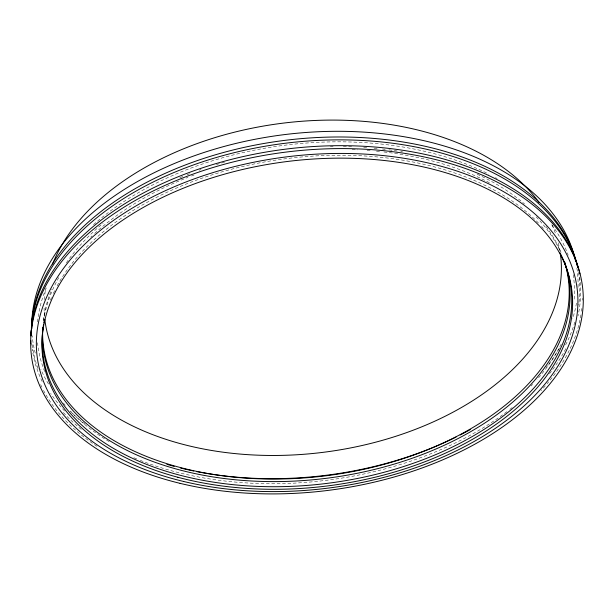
<?xml version="1.0" encoding="UTF-8"?>
<svg xmlns="http://www.w3.org/2000/svg" width="614" height="614" viewBox="0 0 614 614"><rect width="100%" height="100%" fill="white"/><g stroke="black" fill="none" stroke-linecap="round" stroke-linejoin="round"><path stroke-width="0.46" stroke-dasharray="3.07 2.3" d="M573.207 274.688A270.014 167.683 -7.2 0 1 574.082 299.832M561.219 344.139A270.014 167.683 -7.2 0 1 537.027 379.552M532.561 384.456A270.014 167.683 -7.2 0 1 531.095 386.006M109.123 441.604A270.014 167.683 -7.2 0 1 70.364 411.019M65.237 405.278A270.014 167.683 -7.2 0 1 63.403 403.068M44.661 371.562A270.014 167.683 -7.2 0 1 37.569 342.758M37.554 321.951A270.014 167.683 -7.2 0 1 47.017 286.078M93.505 224.64A270.014 167.683 -7.2 0 1 488.813 174.13M495.452 177.63A270.014 167.683 -7.2 0 1 497.071 178.528M551.717 224.778A270.014 167.683 -7.2 0 1 568.188 255.171M43.364 320.554A264.588 164.207 -7.2 0 1 51.898 288.964M66.373 262.784A264.588 164.207 -7.2 0 1 103.137 223.204M179.894 177.661A264.588 164.207 -7.2 0 1 183.456 176.187M186.978 174.783A264.588 164.207 -7.2 0 1 189.572 173.762M199.243 170.185A264.588 164.207 -7.2 0 1 201.024 169.556M216.397 164.544A264.588 164.207 -7.2 0 1 225.622 161.858M330.309 146.631A264.588 164.207 -7.2 0 1 333.103 146.593M343.318 146.593A264.588 164.207 -7.2 0 1 351.63 146.784M363.68 147.368A264.588 164.207 -7.2 0 1 368.415 147.698M374.064 148.166A264.588 164.207 -7.2 0 1 378.746 148.619M382.461 149.025A264.588 164.207 -7.2 0 1 385.239 149.348M388.923 149.816A264.588 164.207 -7.2 0 1 397.135 150.983M400.75 151.558A264.588 164.207 -7.2 0 1 402.546 151.858M477.178 174.261A264.588 164.207 -7.2 0 1 524.517 203.955M546.007 226.543A264.588 164.207 -7.2 0 1 561.58 253.636M44.523 316.563A259.868 165.803 -7.2 0 1 44.093 307.23M44.346 299.64A259.868 165.803 -7.2 0 1 45.628 288.803M552.163 225.1A259.868 165.803 -7.2 0 1 555.877 234.702M558.264 242.898A259.868 165.803 -7.2 0 1 559.968 251.141M582.417 298.297A277.152 170.661 -7.2 0 1 582.379 300.162M581.811 308.497A277.152 170.661 -7.2 0 1 581.481 311.237M580.944 314.89A277.152 170.661 -7.2 0 1 547.097 383.735M545.293 385.845A277.152 170.661 -7.2 0 1 541.026 390.604M96.981 446.286A277.152 170.661 -7.2 0 1 43.533 390.458M41.852 387.15A277.152 170.661 -7.2 0 1 40.67 384.64M50.402 300.192A266.131 163.646 -7.2 0 1 51.446 297.667M53.318 293.461A266.131 163.646 -7.2 0 1 55.375 289.248M57.14 285.878A266.131 163.646 -7.2 0 1 285.403 158.757A266.131 163.646 -7.2 0 1 539.176 223.811M541.609 226.443A266.131 163.646 -7.2 0 1 543.375 228.439M576.914 268.188A274.489 171.605 -7.2 0 1 577.981 288.964M576.454 303.109A274.489 171.605 -7.2 0 1 572.616 318.889M559.577 347.915A274.489 171.605 -7.2 0 1 546.322 367.233M85.001 424.097A274.489 171.605 -7.2 0 1 70.702 411.649M48.468 384.011A274.489 171.605 -7.2 0 1 40.816 369.244M35.244 353.119A274.489 171.605 -7.2 0 1 32.204 335.797M578.472 272.363A275.54 171.237 -7.2 0 1 578.664 305.012M574.857 322.135A275.54 171.237 -7.2 0 1 565.463 345.237M512.145 407.596A275.54 171.237 -7.2 0 1 509.912 409.354M506.895 411.672A275.54 171.237 -7.2 0 1 140.092 460.285M136.684 458.904A275.54 171.237 -7.2 0 1 132.486 457.123M64.631 411.035A275.54 171.237 -7.2 0 1 50.701 393.421M37.991 368.515A275.54 171.237 -7.2 0 1 32.051 343.433M579.639 276.952A276.077 171.045 -7.2 0 1 578.012 315.88M565.824 348.691A276.077 171.045 -7.2 0 1 548.571 374.901M81.248 429.339A276.077 171.045 -7.2 0 1 62.006 411.004M42.166 381.524A276.077 171.045 -7.2 0 1 32.235 349.105M31.774 345.329A276.077 171.045 -7.2 0 1 31.59 343.426M43.556 320.754A265.094 164.022 -7.2 0 1 58.821 277.52M90.742 237.157A265.094 164.022 -7.2 0 1 92.046 235.914M94.71 233.435A265.094 164.022 -7.2 0 1 187.984 177.354M191.468 176.011A265.094 164.022 -7.2 0 1 194.101 175.021M352.144 149.655A265.094 164.022 -7.2 0 1 357.663 149.877M367.072 150.422A265.094 164.022 -7.2 0 1 370.856 150.714M376.505 151.205A265.094 164.022 -7.2 0 1 380.25 151.581M383.973 151.988A265.094 164.022 -7.2 0 1 489.657 182.834M536.206 216.919A265.094 164.022 -7.2 0 1 559.914 250.596"/><path stroke-width="0.92" d="M564.458 261.641A264.588 164.207 -7.2 0 1 326.732 475.689A264.588 164.207 -7.2 0 1 42.734 327.861M560.39 253.889A259.868 165.803 -7.2 0 1 323.77 452.249A259.868 165.803 -7.2 0 1 44.807 319.334M52.589 264.043A259.868 165.803 -7.2 0 1 281.964 123.284A259.868 165.803 -7.2 0 1 539.138 202.582M30.884 343.426A277.152 170.661 -7.2 0 1 30.83 340.616M30.907 335.881A277.152 170.661 -7.2 0 1 291.197 148.481A277.152 170.661 -7.2 0 1 579.877 273.959M560.045 252.838A266.131 163.646 -7.2 0 1 332.88 482.612A266.131 163.646 -7.2 0 1 43.502 324.752M43.809 322.972A266.131 163.646 -7.2 0 1 44.147 321.199M470.301 429.585A274.489 171.605 -7.2 0 1 460.155 435.004M456.002 437.099A274.489 171.605 -7.2 0 1 196.503 471.552M193.817 471.015A274.489 171.605 -7.2 0 1 180.554 468.029M174.192 466.394A274.489 171.605 -7.2 0 1 166.878 464.345M31.782 328.62A274.489 171.605 -7.2 0 1 283.653 134.712A274.489 171.605 -7.2 0 1 575.418 260.244M31.437 334.837A275.54 171.237 -7.2 0 1 31.383 331.069M31.437 328.221A275.54 171.237 -7.2 0 1 289.301 139.831A275.54 171.237 -7.2 0 1 577.206 265.778M31.214 335.812A276.077 171.045 -7.2 0 1 31.283 330.125M31.375 328.221A276.077 171.045 -7.2 0 1 291.189 142.555A276.077 171.045 -7.2 0 1 577.881 267.558M564.435 261.664A265.094 164.022 -7.2 0 1 327.055 478.214A265.094 164.022 -7.2 0 1 42.757 327.884M183.663 481.476A272.117 166.924 -7.2 0 0 577.574 292.924A272.117 166.924 -7.2 0 0 160.162 193.134A272.117 166.924 -7.2 0 0 183.663 481.476M177.876 477.27A266.645 163.454 -7.2 0 0 572.593 300.614A266.645 163.454 -7.2 0 0 171.39 193.295A266.645 163.454 -7.2 0 0 177.876 477.27M180.063 483.348A277.689 170.462 -7.2 0 0 583.008 291.696A277.689 170.462 -7.2 0 0 157.852 188.705A277.689 170.462 -7.2 0 0 180.063 483.348"/></g></svg>
